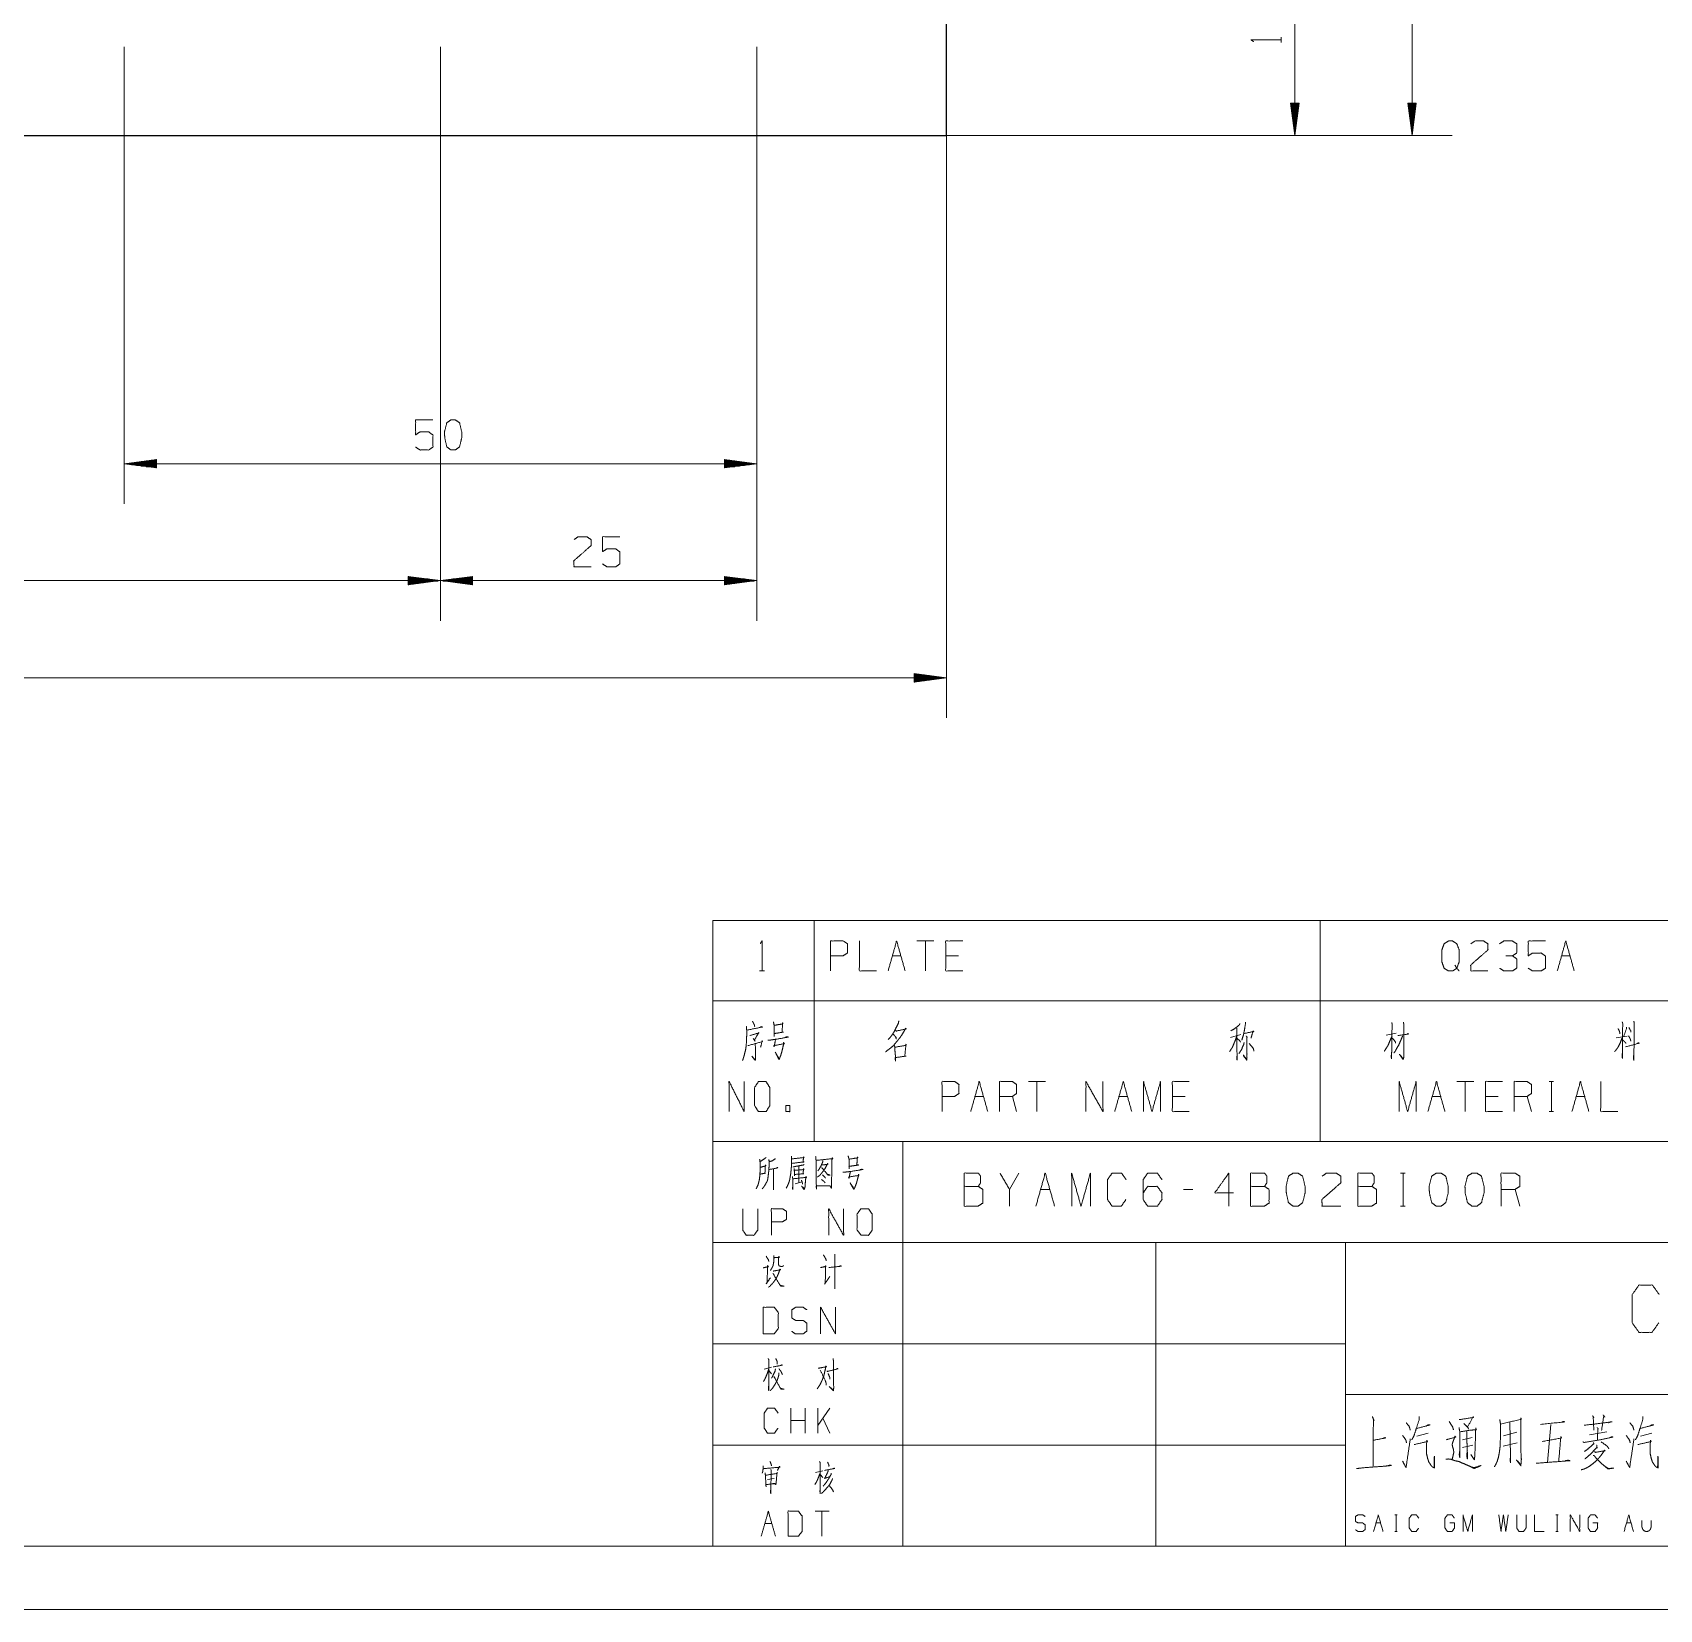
# Model space of a CAD drawing. Header units: millimetres. Extents: x 0 to 420, y 0 to 297.
# Drawn here: x 181.2 to 309.8, y 0 to 124.7 of the extents above; entities that cross this region are included whole.
import ezdxf

# ---------------------------------------------------------------- set-up
doc = ezdxf.new("R2010")
doc.units = ezdxf.units.MM
doc.layers.add('101', color=7, linetype='Continuous', true_color=0xffffff)

msp = doc.modelspace()

# ---------------------------------------------------------------- linework, layer by layer
at = {"layer": '101', "color": 151, "linetype": 'Continuous', "lineweight": 25}
for p, q in [((253.46, 116.54), (253.46, 216.54)), ((101.46, 116.54), (253.46, 116.54))]:
    msp.add_line(p, q, dxfattribs=at)
at = {"layer": '101', "color": 22, "linetype": 'Continuous', "lineweight": 18}
for p, q in [((290.27, 116.54), (290.27, 216.54)), ((281.01, 116.54), (281.01, 131.54)), ((188.46, 121.54), (188.46, 87.4)), ((213.46, 121.54), (213.46, 78.16)), ((213.46, 121.54), (213.46, 78.16)), ((238.46, 121.54), (238.46, 78.16)), ((238.46, 121.54), (238.46, 87.4)), ((281.34, 119.08), (280.67, 119.08)), ((280.67, 119.08), (281.01, 116.54)), ((280.68, 119.08), (280.68, 119.05)), ((280.68, 119.08), (280.68, 119.05)), ((280.73, 119.08), (280.73, 118.66)), ((280.78, 119.08), (280.78, 118.28)), ((280.83, 119.08), (280.83, 117.89)), ((280.88, 119.08), (280.88, 117.5)), ((280.93, 119.08), (280.93, 117.12)), ((280.98, 119.08), (280.98, 116.73)), ((281.01, 116.54), (281.34, 119.08)), ((281.03, 119.08), (281.03, 116.73)), ((281.08, 119.08), (281.08, 117.12)), ((281.13, 119.08), (281.13, 117.5)), ((281.18, 119.08), (281.18, 117.89)), ((281.24, 119.08), (281.24, 118.28)), ((281.29, 119.08), (281.29, 118.66)), ((281.34, 119.08), (281.34, 119.05)), ((281.34, 119.08), (281.34, 119.05)), ((289.94, 119.08), (289.94, 119.05)), ((289.94, 119.08), (290.27, 116.54)), ((289.94, 119.08), (289.94, 119.05)), ((290.6, 119.08), (289.94, 119.08)), ((289.99, 119.08), (289.99, 118.66)), ((290.04, 119.08), (290.04, 118.28)), ((290.09, 119.08), (290.09, 117.89)), ((290.14, 119.08), (290.14, 117.5)), ((290.19, 119.08), (290.19, 117.12)), ((290.24, 119.08), (290.24, 116.73)), ((290.27, 116.54), (290.6, 119.08)), ((290.3, 119.08), (290.3, 116.73)), ((290.35, 119.08), (290.35, 117.12)), ((290.4, 119.08), (290.4, 117.5)), ((290.45, 119.08), (290.45, 117.89)), ((290.5, 119.08), (290.5, 118.28)), ((290.55, 119.08), (290.55, 118.66)), ((290.6, 119.08), (290.6, 119.05)), ((290.6, 119.08), (290.6, 119.05)), ((253.46, 116.54), (284.18, 116.54)), ((253.46, 116.54), (253.46, 70.48)), ((253.46, 116.54), (293.44, 116.54)), ((191, 90.91), (188.46, 90.58)), ((188.46, 90.58), (238.46, 90.58)), ((188.46, 90.58), (191, 90.25)), ((191, 90.61), (188.66, 90.61)), ((191, 90.55), (188.66, 90.55)), ((191, 90.66), (189.04, 90.66)), ((191, 90.5), (189.04, 90.5)), ((191, 90.71), (189.43, 90.71)), ((191, 90.45), (189.43, 90.45)), ((191, 90.76), (189.81, 90.76)), ((191, 90.4), (189.81, 90.4)), ((191, 90.81), (190.2, 90.81)), ((191, 90.35), (190.2, 90.35)), ((191, 90.86), (190.59, 90.86)), ((191, 90.3), (190.59, 90.3)), ((191, 90.91), (190.97, 90.91)), ((191, 90.91), (190.97, 90.91)), ((191, 90.25), (190.97, 90.25)), ((191, 90.25), (190.97, 90.25)), ((191, 90.25), (191, 90.91)), ((235.92, 90.91), (235.92, 90.25)), ((235.92, 90.91), (235.95, 90.91)), ((238.46, 90.58), (235.92, 90.91)), ((235.92, 90.91), (235.95, 90.91)), ((235.92, 90.86), (236.34, 90.86)), ((235.92, 90.81), (236.73, 90.81)), ((235.92, 90.76), (237.11, 90.76)), ((235.92, 90.71), (237.5, 90.71)), ((235.92, 90.66), (237.88, 90.66)), ((235.92, 90.61), (238.27, 90.61)), ((235.92, 90.25), (238.46, 90.58)), ((235.92, 90.55), (238.27, 90.55)), ((235.92, 90.5), (237.88, 90.5)), ((235.92, 90.45), (237.5, 90.45)), ((235.92, 90.4), (237.11, 90.4)), ((235.92, 90.35), (236.73, 90.35)), ((235.92, 90.3), (236.34, 90.3)), ((235.92, 90.25), (235.95, 90.25)), ((235.92, 90.25), (235.95, 90.25)), ((81.46, 81.34), (213.46, 81.34)), ((213.46, 81.34), (210.92, 81.67)), ((210.92, 81.67), (210.95, 81.67)), ((210.92, 81.67), (210.92, 81)), ((210.92, 81.67), (210.95, 81.67)), ((210.92, 81.62), (211.34, 81.62)), ((210.92, 81.57), (211.73, 81.57)), ((210.92, 81.52), (212.11, 81.52)), ((210.92, 81.47), (212.5, 81.47)), ((210.92, 81.41), (212.88, 81.41)), ((210.92, 81.36), (213.27, 81.36)), ((210.92, 81), (213.46, 81.34)), ((210.92, 81.31), (213.27, 81.31)), ((210.92, 81.26), (212.88, 81.26)), ((210.92, 81.21), (212.5, 81.21)), ((210.92, 81.16), (212.11, 81.16)), ((210.92, 81.11), (211.73, 81.11)), ((210.92, 81.06), (211.34, 81.06)), ((216, 81.67), (213.46, 81.34)), ((213.46, 81.34), (216, 81)), ((213.46, 81.34), (238.46, 81.34)), ((216, 81.36), (213.66, 81.36)), ((216, 81.31), (213.66, 81.31)), ((216, 81.41), (214.04, 81.41)), ((216, 81.26), (214.04, 81.26)), ((216, 81.47), (214.43, 81.47)), ((216, 81.21), (214.43, 81.21)), ((216, 81.52), (214.81, 81.52)), ((216, 81.16), (214.81, 81.16)), ((216, 81.57), (215.2, 81.57)), ((216, 81.11), (215.2, 81.11)), ((216, 81.62), (215.59, 81.62)), ((216, 81.06), (215.59, 81.06)), ((216, 81.67), (215.97, 81.67)), ((216, 81.67), (215.97, 81.67)), ((216, 81), (216, 81.67)), ((235.92, 81.67), (235.92, 81)), ((235.92, 81.67), (235.95, 81.67)), ((238.46, 81.34), (235.92, 81.67)), ((235.92, 81.67), (235.95, 81.67)), ((235.92, 81.62), (236.34, 81.62)), ((235.92, 81.57), (236.73, 81.57)), ((235.92, 81.52), (237.11, 81.52)), ((235.92, 81.47), (237.5, 81.47)), ((235.92, 81.41), (237.88, 81.41)), ((235.92, 81.36), (238.27, 81.36)), ((235.92, 81), (238.46, 81.34)), ((235.92, 81.31), (238.27, 81.31)), ((235.92, 81.26), (237.88, 81.26)), ((235.92, 81.21), (237.5, 81.21)), ((235.92, 81.16), (237.11, 81.16)), ((235.92, 81.11), (236.73, 81.11)), ((235.92, 81.06), (236.34, 81.06)), ((210.92, 81.01), (210.95, 81.01)), ((210.92, 81.01), (210.95, 81.01)), ((216, 81.01), (215.97, 81.01)), ((216, 81.01), (215.97, 81.01)), ((235.92, 81.01), (235.95, 81.01)), ((235.92, 81.01), (235.95, 81.01)), ((81.46, 73.65), (253.46, 73.65)), ((250.92, 73.99), (250.92, 73.32)), ((253.46, 73.65), (250.92, 73.99)), ((250.92, 73.98), (250.95, 73.98)), ((250.92, 73.98), (250.95, 73.98)), ((250.92, 73.93), (251.34, 73.93)), ((250.92, 73.88), (251.73, 73.88)), ((250.92, 73.83), (252.11, 73.83)), ((250.92, 73.78), (252.5, 73.78)), ((250.92, 73.73), (252.88, 73.73)), ((250.92, 73.68), (253.27, 73.68)), ((250.92, 73.32), (253.46, 73.65)), ((250.92, 73.63), (253.27, 73.63)), ((250.92, 73.57), (252.88, 73.57)), ((250.92, 73.52), (252.5, 73.52)), ((250.92, 73.47), (252.11, 73.47)), ((250.92, 73.42), (251.73, 73.42)), ((250.92, 73.37), (251.34, 73.37)), ((250.92, 73.32), (250.95, 73.32)), ((250.92, 73.32), (250.95, 73.32))]:
    msp.add_line(p, q, dxfattribs=at)
at = {"layer": '101', "color": 151, "linetype": 'Continuous', "lineweight": 18}
for p, q in [((188.46, 123.54), (188.46, 121.54)), ((213.46, 123.54), (213.46, 121.54)), ((238.46, 123.54), (238.46, 121.54))]:
    msp.add_line(p, q, dxfattribs=at)
at = {"layer": '101', "color": 72, "linetype": 'Continuous', "lineweight": 18}
for p, q in [((279.91, 123.88), (279.91, 124.31)), ((235, 54.46), (243, 54.46)), ((235, 54.46), (235, 48.11)), ((243, 54.46), (283, 54.46)), ((243, 54.46), (243, 48.11)), ((283, 54.46), (313, 54.46)), ((283, 54.46), (283, 48.11)), ((252.47, 52.85), (251.13, 52.85)), ((251.8, 52.85), (251.8, 50.48)), ((249.19, 51.68), (249.86, 51.68)), ((254.41, 51.68), (253.41, 51.68)), ((302.09, 51.68), (302.76, 51.68)), ((238.67, 50.48), (239.09, 50.48)), ((235, 48.11), (235, 37)), ((235, 48.11), (243, 48.11)), ((243, 48.11), (243, 37)), ((243, 48.11), (283, 48.11)), ((283, 48.11), (283, 37)), ((283, 48.11), (313, 48.11)), ((275.91, 45.23), (276.73, 45.45)), ((288.21, 45.4), (289.01, 45.55)), ((306.41, 45.2), (307.27, 45.33)), ((261.28, 41.74), (259.94, 41.74)), ((260.61, 41.74), (260.61, 39.36)), ((295.14, 41.74), (293.8, 41.74)), ((294.47, 41.74), (294.47, 39.36)), ((301.12, 41.74), (301.46, 41.74)), ((301.3, 41.74), (301.3, 39.36)), ((255.72, 40.56), (256.39, 40.56)), ((259, 39.36), (258.67, 40.56)), ((267.1, 40.56), (267.77, 40.56)), ((272.33, 40.56), (271.32, 40.56)), ((291.86, 40.56), (292.53, 40.56)), ((297.08, 40.56), (296.08, 40.56)), ((299.7, 39.36), (299.36, 40.56)), ((303.24, 40.56), (303.91, 40.56)), ((301.12, 39.36), (301.46, 39.36)), ((235, 37), (243, 37)), ((243, 37), (283, 37)), ((283, 37), (313, 37)), ((241.79, 35.05), (241.78, 33.74)), ((241.5, 33.66), (242.04, 33.81)), ((259.18, 34.5), (258.44, 33.21)), ((289.36, 34.5), (289.73, 34.5)), ((289.56, 34.5), (289.56, 31.88)), ((260.9, 33.21), (261.64, 33.21)), ((272.95, 33.21), (272.21, 33.21)), ((298.78, 31.88), (298.41, 33.21)), ((289.36, 31.88), (289.73, 31.88)), ((239.62, 19.15), (239.06, 19.01)), ((239.43, 18.9), (239.63, 18.63)), ((241.17, 13.94), (241.17, 15.91)), ((242.28, 13.94), (242.28, 15.91)), ((243.29, 13.94), (243.29, 15.91)), ((244.25, 15.91), (243.29, 14.54)), ((242.28, 14.94), (241.17, 14.94)), ((244.25, 13.94), (243.7, 15.12)), ((301.25, 14.63), (300.98, 11.62)), ((290.64, 13.69), (291.54, 13.94)), ((294.25, 13.42), (295.03, 13.59)), ((294.25, 12.8), (295.08, 13)), ((297.47, 12.9), (298.59, 13.18)), ((298.54, 14.01), (297.49, 13.73)), ((304.3, 13.8), (305.66, 14.04)), ((308.32, 13.69), (309.22, 13.94)), ((239.32, 10.28), (239.85, 10.36)), ((243.7, 10.96), (243.12, 10.84)), ((243.49, 10.67), (243.68, 10.43)), ((244.18, 7.77), (243.07, 7.77)), ((243.62, 7.77), (243.62, 5.8)), ((239.1, 6.79), (239.66, 6.79)), ((287.41, 6.84), (287.78, 6.84)), ((288.91, 7.48), (289.1, 7.48)), ((289.01, 7.48), (289.01, 6.17)), ((301.64, 7.48), (301.83, 7.48)), ((301.74, 7.48), (301.74, 6.17)), ((307.21, 6.84), (307.58, 6.84)), ((288.91, 6.17), (289.1, 6.17)), ((301.64, 6.17), (301.83, 6.17))]:
    msp.add_line(p, q, dxfattribs=at)
at = {"layer": '101', "color": 133, "linetype": 'Continuous', "lineweight": 18}
for p, q in [((235, 37), (235, 5)), ((235, 37), (415, 37)), ((250, 37), (250, 5)), ((235, 29), (415, 29)), ((270, 29), (270, 5)), ((285, 29), (285, 5)), ((235, 21), (285, 21)), ((285, 17), (394, 17)), ((235, 13), (285, 13)), ((25, 5), (415, 5)), ((235, 5), (415, 5)), ((0, 0), (420, 0))]:
    msp.add_line(p, q, dxfattribs=at)
at = {"layer": '101', "color": 72, "linetype": 'Continuous', "lineweight": 18}
for points, knots in [([(277.74, 123.95), (277.54, 124.1), (279.91, 124.1)], [0, 0, 0.093491, 1, 1]), ([(211.5, 91.9), (211.84, 91.67), (212.53, 91.67), (212.87, 91.9), (212.87, 92.85), (212.53, 93.1), (211.84, 93.1), (211.5, 92.87), (211.5, 94.05), (212.87, 94.05)], [0, 0, 0.062229, 0.168343, 0.230572, 0.376815, 0.441266, 0.54738, 0.609609, 0.790488, 1, 1]), ([(214.63, 91.67), (214.97, 91.92), (215.14, 92.62), (215.14, 93.1), (214.97, 93.82), (214.63, 94.05), (214.29, 94.05), (213.96, 93.82), (213.78, 93.1), (213.8, 92.62), (213.96, 91.92), (214.29, 91.67), (214.63, 91.67)], [0, 0, 0.067524, 0.18397, 0.260582, 0.380941, 0.446138, 0.500304, 0.565503, 0.685862, 0.762527, 0.878307, 0.945834, 1, 1]), ([(224.02, 84.58), (224.34, 84.81), (225.03, 84.81), (225.37, 84.58), (225.37, 84.11), (224, 82.91), (224.02, 82.43), (225.37, 82.43)], [0, 0, 0.069691, 0.192979, 0.265274, 0.350227, 0.674741, 0.759753, 1, 1]), ([(226.28, 82.66), (226.62, 82.43), (227.31, 82.43), (227.64, 82.66), (227.64, 83.61), (227.31, 83.86), (226.62, 83.86), (226.28, 83.63), (226.28, 84.81), (227.64, 84.81)], [0, 0, 0.06223, 0.168345, 0.230572, 0.376816, 0.441265, 0.54738, 0.609609, 0.79049, 1, 1]), ([(238.74, 52.65), (238.88, 52.85), (238.88, 50.48)], [0, 0, 0.093491, 1, 1]), ([(244.3, 50.48), (244.3, 52.85), (245.31, 52.85), (245.64, 52.63), (245.64, 51.9), (245.29, 51.68), (244.3, 51.68)], [0, 0, 0.401146, 0.571311, 0.639588, 0.762044, 0.832821, 1, 1]), ([(246.58, 52.85), (246.58, 50.48), (247.92, 50.48)], [0, 0, 0.638733, 1, 1]), ([(254.75, 50.48), (253.41, 50.48), (253.41, 52.85), (254.75, 52.85)], [0, 0, 0.26539, 0.73461, 1, 1]), ([(293.65, 50.95), (293.81, 50.7), (293.48, 50.48), (293.14, 50.48), (292.8, 50.7), (292.63, 51.18), (292.63, 52.15), (292.8, 52.63), (293.14, 52.85), (293.48, 52.85), (293.81, 52.63), (293.99, 52.15), (293.99, 51.2), (293.81, 50.7), (293.99, 50.48)], [0, 0, 0.043279, 0.102317, 0.151367, 0.210407, 0.284429, 0.426831, 0.500853, 0.559894, 0.608944, 0.667982, 0.742004, 0.880755, 0.958211, 1, 1]), ([(294.92, 52.63), (295.24, 52.85), (295.93, 52.85), (296.27, 52.63), (296.27, 52.15), (294.9, 50.95), (294.92, 50.48), (296.27, 50.48)], [0, 0, 0.069691, 0.192979, 0.265274, 0.350227, 0.674741, 0.759752, 1, 1]), ([(298.21, 51.68), (298.54, 51.9), (298.54, 52.63), (298.21, 52.85), (297.52, 52.85), (297.18, 52.63)], [0, 0, 0.153872, 0.429851, 0.583723, 0.846122, 1, 1]), ([(299.46, 50.7), (299.79, 50.48), (300.48, 50.48), (300.82, 50.7), (300.82, 51.65), (300.48, 51.9), (299.79, 51.9), (299.46, 51.68), (299.46, 52.85), (300.82, 52.85)], [0, 0, 0.062229, 0.168345, 0.230571, 0.376816, 0.441264, 0.547379, 0.609609, 0.79049, 1, 1]), ([(297.2, 50.7), (297.52, 50.48), (298.21, 50.48), (298.54, 50.7), (298.54, 51.43), (298.21, 51.68), (297.69, 51.68)], [0, 0, 0.124123, 0.34369, 0.472445, 0.703376, 0.836727, 1, 1]), ([(238.13, 46.5), (238.24, 46.3), (238.28, 46.2), (238.3, 46.1)], [0, 0, 0.518666, 0.769903, 1, 1]), ([(239.78, 46.47), (239.84, 46.18), (239.84, 45.3), (239.84, 45.53), (240.59, 45.65), (240.47, 45.65), (240.5, 46.28), (240.51, 46.38), (240.54, 46.3), (240.43, 46.28), (239.84, 46.18)], [0, 0, 0.080215, 0.309219, 0.368106, 0.567901, 0.600755, 0.764536, 0.791028, 0.812305, 0.841788, 1, 1]), ([(249.69, 46.53), (249.67, 46.35), (249.46, 45.95), (249.34, 45.7), (249.2, 45.48), (249.02, 45.23), (248.84, 45.05)], [0, 0, 0.101776, 0.36375, 0.525156, 0.678923, 0.856077, 1, 1]), ([(276.66, 46.33), (276.62, 46.22), (276.39, 46.03), (276.14, 45.85), (275.93, 45.75)], [0, 0, 0.111855, 0.433099, 0.752711, 1, 1]), ([(277.11, 46.43), (277.1, 46.3), (277.01, 45.78), (276.94, 45.43), (276.81, 45)], [0, 0, 0.086568, 0.451631, 0.696475, 1, 1]), ([(288.67, 46.4), (288.69, 46.28), (288.65, 43.55), (288.62, 43.7), (288.67, 44.18)], [0, 0, 0.03624, 0.818558, 0.862798, 1, 1]), ([(289.59, 46.43), (289.61, 46.3), (289.61, 43.67), (289.59, 43.53), (289.57, 43.48), (289.27, 43.9), (289.57, 43.53)], [0, 0, 0.03191, 0.695404, 0.733579, 0.746984, 0.878542, 1, 1]), ([(306.88, 46.47), (306.92, 46.33), (306.9, 43.58), (306.87, 43.73), (306.9, 44.03)], [0, 0, 0.04586, 0.864244, 0.910105, 1, 1]), ([(307.8, 46.5), (307.84, 46.33), (307.8, 43.4), (307.77, 43.63), (307.8, 43.92)], [0, 0, 0.049134, 0.854185, 0.916866, 1, 1]), ([(237.64, 46.1), (237.67, 45.8), (237.67, 45.4), (237.66, 45.05), (237.63, 44.58), (237.58, 44.23), (237.45, 43.73), (237.39, 43.53), (237.34, 43.4)], [0, 0, 0.110092, 0.256085, 0.383957, 0.5577, 0.686593, 0.874746, 0.95125, 1, 1]), ([(237.69, 45.8), (238.9, 46.05), (238.83, 46.08), (238.69, 46)], [0, 0, 0.844337, 0.890571, 1, 1]), ([(237.91, 45.37), (238.63, 45.58), (238.63, 45.62), (238.28, 45.02), (238.33, 44.93), (238.18, 45.15)], [0, 0, 0.399217, 0.42587, 0.794862, 0.853779, 1, 1]), ([(239.35, 45.02), (239.56, 45.02), (239.96, 45.08), (240.97, 45.25), (240.86, 45.28), (240.7, 45.23)], [0, 0, 0.106701, 0.321702, 0.85493, 0.913855, 1, 1]), ([(239.95, 45.08), (239.84, 44.48), (239.81, 44.58), (240.64, 44.73), (240.59, 44.83), (240.59, 44.73), (240.5, 44.3), (240.43, 44.03), (240.36, 43.8), (240.29, 43.63), (240.25, 43.5), (240.22, 43.48), (239.93, 44.05), (240.23, 43.53)], [0, 0, 0.140876, 0.165081, 0.360229, 0.385754, 0.40885, 0.509385, 0.574531, 0.629565, 0.672502, 0.70335, 0.712616, 0.860567, 1, 1]), ([(249.44, 45.75), (249.5, 45.73), (250.29, 45.9), (250.24, 45.95), (250.1, 45.7), (249.94, 45.43), (249.78, 45.2), (249.6, 44.98), (249.41, 44.75), (249.2, 44.52), (248.97, 44.33), (248.79, 44.2), (248.65, 44.08)], [0, 0, 0.0171, 0.254607, 0.275861, 0.359626, 0.452276, 0.532639, 0.616084, 0.702807, 0.792986, 0.881826, 0.944957, 1, 1]), ([(249.25, 45.48), (249.28, 45.45), (249.48, 45.23), (249.5, 45.1), (249.43, 45.28)], [0, 0, 0.066034, 0.519579, 0.712126, 1, 1]), ([(276.41, 45.33), (276.3, 45), (276.18, 44.73), (276.07, 44.45), (275.97, 44.3), (275.84, 44.1)], [0, 0, 0.251918, 0.474135, 0.691328, 0.826704, 1, 1]), ([(276.41, 45.95), (276.43, 43.98), (276.44, 43.42), (276.41, 43.53), (276.43, 43.75)], [0, 0, 0.691282, 0.883884, 0.921007, 1, 1]), ([(276.43, 45.15), (276.66, 44.95), (276.71, 44.85)], [0, 0, 0.729081, 1, 1]), ([(277.15, 45.35), (277.24, 45.23), (277.2, 45.25), (277.22, 43.92), (277.22, 43.6), (277.2, 43.42), (276.92, 43.83), (277.2, 43.48)], [0, 0, 0.051678, 0.066292, 0.513632, 0.623346, 0.682724, 0.848097, 1, 1]), ([(276.97, 45.53), (277.77, 45.7), (277.7, 45.73), (277.54, 45.18)], [0, 0, 0.557068, 0.608359, 1, 1]), ([(288.69, 45.33), (288.51, 44.95), (288.37, 44.6), (288.23, 44.38), (288.07, 44.13)], [0, 0, 0.306151, 0.584923, 0.781175, 1, 1]), ([(288.71, 45.18), (288.95, 44.88), (288.97, 44.77)], [0, 0, 0.792937, 1, 1]), ([(289.52, 45.35), (289.38, 45), (289.2, 44.6), (289.04, 44.33), (288.94, 44.13), (288.83, 44)], [0, 0, 0.247885, 0.535064, 0.743693, 0.892347, 1, 1]), ([(289.15, 45.37), (290.01, 45.5), (289.96, 45.53), (289.86, 45.48)], [0, 0, 0.832664, 0.888443, 1, 1]), ([(306.87, 45.18), (306.72, 44.77), (306.57, 44.48), (306.42, 44.27), (306.28, 44.1)], [0, 0, 0.34388, 0.619111, 0.817638, 1, 1]), ([(306.55, 45.93), (306.67, 45.7), (306.69, 45.6), (306.69, 45.5)], [0, 0, 0.560245, 0.781808, 1, 1]), ([(306.9, 45.05), (307.13, 44.83), (307.18, 44.75)], [0, 0, 0.777846, 1, 1]), ([(307.22, 46.05), (307.22, 45.93), (306.99, 45.28)], [0, 0, 0.153484, 1, 1]), ([(307.38, 45.35), (307.48, 45.18), (307.54, 45.05), (307.56, 44.93)], [0, 0, 0.438509, 0.729472, 1, 1]), ([(307.41, 46), (307.56, 45.75), (307.57, 45.65)], [0, 0, 0.738795, 1, 1]), ([(237.77, 44.58), (238.91, 44.9), (238.9, 44.98), (238.77, 44.45)], [0, 0, 0.658858, 0.701264, 1, 1]), ([(238.35, 44.73), (238.36, 43.8), (238.36, 43.53), (238.35, 43.4), (238.07, 43.75), (238.33, 43.45)], [0, 0, 0.42491, 0.551214, 0.609076, 0.815631, 1, 1]), ([(249.34, 44.58), (249.37, 44.5), (249.41, 43.88), (249.43, 43.8), (249.43, 43.35), (249.41, 43.55), (249.41, 43.63), (250.27, 43.75), (250.17, 43.75), (250.26, 44.68), (250.29, 44.63), (250.24, 44.6), (249.39, 44.45)], [0, 0, 0.018828, 0.160989, 0.178489, 0.280681, 0.326276, 0.343309, 0.542028, 0.566109, 0.777127, 0.791032, 0.804344, 1, 1]), ([(276.99, 44.83), (276.97, 44.7), (276.78, 44.25), (276.58, 43.95)], [0, 0, 0.129621, 0.63294, 1, 1]), ([(277.4, 44.75), (277.72, 44.35), (277.77, 44.15)], [0, 0, 0.711824, 1, 1]), ([(307.15, 44.48), (308.23, 44.77), (308.16, 44.8), (308.03, 44.73)], [0, 0, 0.835919, 0.891927, 1, 1]), ([(236.28, 39.36), (236.28, 41.74), (237.47, 39.36), (237.47, 41.74)], [0, 0, 0.320621, 0.679379, 1, 1]), ([(238.6, 39.36), (239.2, 39.36), (239.5, 39.84), (239.5, 41.26), (239.2, 41.74), (238.6, 41.74), (238.29, 41.26), (238.29, 39.84), (238.6, 39.36)], [0, 0, 0.094594, 0.183574, 0.409674, 0.498654, 0.593248, 0.683574, 0.909674, 1, 1]), ([(253.11, 39.36), (253.11, 41.74), (254.11, 41.74), (254.45, 41.51), (254.45, 40.79), (254.1, 40.56), (253.11, 40.56)], [0, 0, 0.401146, 0.571314, 0.639588, 0.762043, 0.832817, 1, 1]), ([(257.66, 39.36), (257.66, 41.74), (258.67, 41.74), (259, 41.51), (259, 40.79), (258.67, 40.56), (257.66, 40.56)], [0, 0, 0.400952, 0.571034, 0.639278, 0.761674, 0.829918, 1, 1]), ([(264.49, 39.36), (264.49, 41.74), (265.83, 39.36), (265.83, 41.74)], [0, 0, 0.317574, 0.682426, 1, 1]), ([(269.04, 39.36), (269.04, 41.74), (269.71, 39.36), (270.38, 41.74), (270.38, 39.36)], [0, 0, 0.245192, 0.5, 0.754808, 1, 1]), ([(272.66, 39.36), (271.32, 39.36), (271.32, 41.74), (272.66, 41.74)], [0, 0, 0.26539, 0.73461, 1, 1]), ([(289.25, 39.36), (289.25, 41.74), (289.92, 39.36), (290.59, 41.74), (290.59, 39.36)], [0, 0, 0.245192, 0.5, 0.754808, 1, 1]), ([(297.42, 39.36), (296.08, 39.36), (296.08, 41.74), (297.42, 41.74)], [0, 0, 0.26539, 0.73461, 1, 1]), ([(298.35, 39.36), (298.35, 41.74), (299.36, 41.74), (299.7, 41.51), (299.7, 40.79), (299.36, 40.56), (298.35, 40.56)], [0, 0, 0.400952, 0.571034, 0.639278, 0.761674, 0.829918, 1, 1]), ([(305.18, 41.74), (305.18, 39.36), (306.53, 39.36)], [0, 0, 0.638733, 1, 1]), ([(240.77, 39.36), (241.07, 39.36), (241.07, 39.84), (240.77, 39.84), (240.77, 39.36)], [0, 0, 0.192791, 0.5, 0.692791, 1, 1]), ([(239.2, 35.73), (239.14, 35.69), (238.72, 35.4), (238.69, 35.58), (238.73, 35.4), (238.73, 34.83), (238.72, 34.47), (238.7, 34.23), (238.67, 33.99), (238.62, 33.77), (238.56, 33.55), (238.48, 33.39), (238.42, 33.26)], [0, 0, 0.024363, 0.186803, 0.243942, 0.302154, 0.485023, 0.597668, 0.675195, 0.753199, 0.825098, 0.898191, 0.953346, 1, 1]), ([(238.76, 34.41), (238.8, 34.43), (239.15, 34.5), (239.11, 34.47), (239.15, 35.16), (239.19, 35.07), (238.75, 34.96)], [0, 0, 0.022681, 0.239273, 0.269981, 0.676983, 0.732557, 1, 1]), ([(239.94, 35.64), (239.69, 35.47), (239.45, 35.4), (239.42, 35.58), (239.45, 35.31), (239.44, 35.05), (239.42, 34.76), (239.4, 34.52), (239.37, 34.3), (239.34, 34.05), (239.3, 33.88), (239.22, 33.74), (239.14, 33.59), (239.06, 33.46), (238.98, 33.35), (238.9, 33.26)], [0, 0, 0.096323, 0.172941, 0.229419, 0.31342, 0.396988, 0.487497, 0.564126, 0.634338, 0.711439, 0.768976, 0.817389, 0.871907, 0.92032, 0.962889, 1, 1]), ([(239.44, 34.78), (240.14, 34.92), (240.09, 34.94), (240.01, 34.89)], [0, 0, 0.834819, 0.895271, 1, 1]), ([(239.79, 34.83), (239.79, 33.19), (239.78, 33.3), (239.79, 33.48)], [0, 0, 0.849785, 0.907773, 1, 1]), ([(241.2, 35.84), (241.21, 35.64), (241.21, 35.29), (241.2, 34.96), (241.18, 34.74), (241.15, 34.45), (241.11, 34.21), (241.06, 33.94), (241, 33.74), (240.92, 33.55), (240.79, 33.3)], [0, 0, 0.076501, 0.212087, 0.339339, 0.424292, 0.535104, 0.630036, 0.733301, 0.813244, 0.895184, 1, 1]), ([(241.25, 35.62), (242.21, 35.73), (242.17, 35.78), (242.12, 35.38), (242.2, 35.38), (241.23, 35.27)], [0, 0, 0.39108, 0.416924, 0.577585, 0.60892, 1, 1]), ([(242.2, 35.18), (242.15, 35.14), (241.76, 35.07), (241.54, 35.03), (241.34, 34.98)], [0, 0, 0.07226, 0.516589, 0.766867, 1, 1]), ([(241.42, 34.87), (241.43, 34.72), (241.46, 34.27), (241.45, 34.39), (242.18, 34.45), (242.12, 34.45), (242.17, 34.85), (242.2, 34.78), (241.43, 34.72)], [0, 0, 0.056492, 0.217482, 0.258029, 0.525926, 0.548635, 0.694164, 0.720796, 1, 1]), ([(243.12, 35.8), (243.15, 35.51), (243.18, 33.24), (243.17, 33.48), (244.27, 33.48), (244.2, 33.5), (244.04, 33.48)], [0, 0, 0.069512, 0.617083, 0.675676, 0.942511, 0.962039, 1, 1]), ([(243.17, 35.51), (244.48, 35.64), (244.43, 35.71), (244.4, 35.51), (244.38, 33.52), (244.37, 33.3), (244.26, 33.48)], [0, 0, 0.32813, 0.348326, 0.398409, 0.893176, 0.948286, 1, 1]), ([(243.6, 35.16), (243.66, 35.14), (244.1, 35.2), (244.06, 35.27), (243.85, 34.85), (243.7, 34.63), (243.56, 34.45), (243.42, 34.3), (243.26, 34.19)], [0, 0, 0.033928, 0.260451, 0.302015, 0.540804, 0.679359, 0.795007, 0.902031, 1, 1]), ([(243.68, 35.49), (243.68, 35.38), (243.54, 35.05), (243.37, 34.78), (243.29, 34.67)], [0, 0, 0.119857, 0.510439, 0.853216, 1, 1]), ([(243.57, 34.92), (243.62, 34.92), (244.1, 34.34), (244.27, 34.34), (244.1, 34.39), (244.02, 34.43)], [0, 0, 0.037884, 0.645156, 0.784053, 0.927468, 1, 1]), ([(245.27, 34.58), (245.48, 34.58), (245.88, 34.63), (246.88, 34.78), (246.77, 34.8), (246.61, 34.76)], [0, 0, 0.107045, 0.322389, 0.855631, 0.914429, 1, 1]), ([(245.69, 35.86), (245.76, 35.6), (245.76, 34.83), (245.76, 35.03), (246.51, 35.14), (246.38, 35.14), (246.41, 35.69), (246.43, 35.78), (246.46, 35.71), (246.35, 35.69), (245.76, 35.6)], [0, 0, 0.076615, 0.294118, 0.350048, 0.563217, 0.598361, 0.753969, 0.779212, 0.799823, 0.831203, 1, 1]), ([(241.29, 34.23), (241.31, 34.03), (241.32, 33.52), (241.31, 33.19), (241.29, 33.28), (241.32, 33.5)], [0, 0, 0.147471, 0.523365, 0.768668, 0.835023, 1, 1]), ([(241.32, 34.05), (242.39, 34.16), (242.35, 34.23), (242.34, 34.12), (242.29, 33.61), (242.28, 33.41), (242.21, 33.19), (242.01, 33.48), (242.23, 33.26)], [0, 0, 0.374083, 0.399749, 0.43883, 0.61759, 0.687459, 0.767887, 0.891105, 1, 1]), ([(242, 33.94), (242.06, 33.77), (242.09, 33.63)], [0, 0, 0.579215, 1, 1]), ([(243.59, 33.99), (243.79, 33.83), (243.88, 33.72)], [0, 0, 0.637944, 1, 1]), ([(243.65, 34.36), (243.82, 34.21), (243.9, 34.1)], [0, 0, 0.630834, 1, 1]), ([(245.87, 34.63), (245.76, 34.1), (245.72, 34.19), (246.55, 34.32), (246.51, 34.41), (246.51, 34.32), (246.41, 33.94), (246.35, 33.7), (246.27, 33.5), (246.21, 33.35), (246.16, 33.24), (246.13, 33.22), (245.85, 33.72), (246.15, 33.26)], [0, 0, 0.136367, 0.159976, 0.371153, 0.396349, 0.418608, 0.516111, 0.579315, 0.633124, 0.675136, 0.705359, 0.714999, 0.861275, 1, 1]), ([(254.87, 33.45), (254.87, 34.5), (255.98, 34.5), (256.16, 34.26), (256.16, 33.73), (255.98, 33.45), (254.87, 33.45), (254.87, 31.88), (255.96, 31.88), (256.33, 32.13), (256.33, 33.21), (255.98, 33.45)], [0, 0, 0.115916, 0.238847, 0.272469, 0.330428, 0.366584, 0.489514, 0.663389, 0.784163, 0.833486, 0.952453, 1, 1]), ([(258.44, 31.88), (258.44, 33.21), (257.7, 34.5)], [0, 0, 0.469959, 1, 1]), ([(260.53, 31.88), (261.27, 34.5), (262.01, 31.88)], [0, 0, 0.500001, 1, 1]), ([(263.36, 31.88), (263.36, 34.5), (264.1, 31.88), (264.84, 34.5), (264.84, 31.88)], [0, 0, 0.245192, 0.5, 0.754808, 1, 1]), ([(267.65, 32.41), (267.28, 31.88), (266.56, 31.88), (266.19, 32.41), (266.19, 33.98), (266.56, 34.5), (267.3, 34.5), (267.67, 33.98)], [0, 0, 0.114568, 0.243365, 0.357936, 0.638584, 0.753154, 0.885432, 1, 1]), ([(269.01, 32.93), (269.37, 33.45), (270.13, 33.45), (270.5, 32.93), (270.5, 32.41), (270.13, 31.88), (269.37, 31.88), (269.01, 32.41), (269.01, 33.98), (269.37, 34.5), (270.13, 34.5), (270.5, 33.98)], [0, 0, 0.076963, 0.16976, 0.248073, 0.312018, 0.390332, 0.483129, 0.560092, 0.751927, 0.82889, 0.921686, 1, 1]), ([(276.15, 32.93), (274.67, 32.93), (275.78, 34.5), (275.78, 31.88)], [0, 0, 0.24587, 0.565295, 1, 1]), ([(277.5, 33.45), (277.5, 34.5), (278.61, 34.5), (278.79, 34.26), (278.79, 33.73), (278.61, 33.45), (277.5, 33.45), (277.5, 31.88), (278.59, 31.88), (278.96, 32.13), (278.96, 33.21), (278.61, 33.45)], [0, 0, 0.115917, 0.238847, 0.272469, 0.330428, 0.366584, 0.489513, 0.663389, 0.784162, 0.833485, 0.952453, 1, 1]), ([(281.25, 31.88), (281.62, 32.16), (281.81, 32.93), (281.81, 33.45), (281.62, 34.26), (281.25, 34.5), (280.87, 34.5), (280.5, 34.26), (280.31, 33.45), (280.33, 32.93), (280.5, 32.16), (280.87, 31.88), (281.25, 31.88)], [0, 0, 0.067528, 0.183973, 0.260585, 0.380944, 0.446144, 0.500308, 0.565506, 0.685865, 0.76253, 0.878311, 0.945836, 1, 1]), ([(283.16, 34.26), (283.51, 34.5), (284.27, 34.5), (284.64, 34.26), (284.64, 33.73), (283.14, 32.41), (283.16, 31.88), (284.64, 31.88)], [0, 0, 0.069692, 0.192977, 0.265273, 0.350227, 0.67474, 0.759753, 1, 1]), ([(285.99, 33.45), (285.99, 34.5), (287.1, 34.5), (287.27, 34.26), (287.27, 33.73), (287.1, 33.45), (285.99, 33.45), (285.99, 31.88), (287.08, 31.88), (287.45, 32.13), (287.45, 33.21), (287.1, 33.45)], [0, 0, 0.115916, 0.238847, 0.272469, 0.330428, 0.366584, 0.489514, 0.663389, 0.784163, 0.833486, 0.952453, 1, 1]), ([(292.56, 31.88), (292.93, 32.16), (293.13, 32.93), (293.13, 33.45), (292.93, 34.26), (292.56, 34.5), (292.19, 34.5), (291.82, 34.26), (291.62, 33.45), (291.64, 32.93), (291.82, 32.16), (292.19, 31.88), (292.56, 31.88)], [0, 0, 0.067525, 0.18397, 0.260582, 0.380941, 0.446139, 0.500306, 0.565503, 0.685862, 0.762527, 0.878308, 0.945833, 1, 1]), ([(295.39, 31.88), (295.76, 32.16), (295.96, 32.93), (295.96, 33.45), (295.76, 34.26), (295.39, 34.5), (295.02, 34.5), (294.65, 34.26), (294.45, 33.45), (294.47, 32.93), (294.65, 32.16), (295.02, 31.88), (295.39, 31.88)], [0, 0, 0.067526, 0.183972, 0.260584, 0.380944, 0.446141, 0.500306, 0.565504, 0.685863, 0.762529, 0.87831, 0.945835, 1, 1]), ([(297.3, 31.88), (297.3, 34.5), (298.41, 34.5), (298.78, 34.26), (298.78, 33.45), (298.41, 33.21), (297.3, 33.21)], [0, 0, 0.40095, 0.571035, 0.639277, 0.761673, 0.829915, 1, 1]), ([(237.36, 31.68), (237.36, 30), (237.64, 29.58), (238.23, 29.58), (238.54, 30), (238.54, 31.68)], [0, 0, 0.33715, 0.438599, 0.557782, 0.66285, 1, 1]), ([(239.62, 29.58), (239.62, 31.68), (240.51, 31.68), (240.81, 31.48), (240.81, 30.84), (240.49, 30.64), (239.62, 30.64)], [0, 0, 0.401145, 0.571312, 0.639588, 0.762043, 0.832818, 1, 1]), ([(244.15, 29.58), (244.15, 31.68), (245.33, 29.58), (245.33, 31.68)], [0, 0, 0.317575, 0.682425, 1, 1]), ([(246.71, 29.58), (247.3, 29.58), (247.59, 30), (247.59, 31.26), (247.3, 31.68), (246.71, 31.68), (246.39, 31.26), (246.39, 30), (246.71, 29.58)], [0, 0, 0.102684, 0.19162, 0.409478, 0.498414, 0.601098, 0.69162, 0.909478, 1, 1]), ([(238.96, 27.01), (239.39, 27.1), (239.32, 27.19), (239.31, 27.01), (239.29, 25.84), (239.21, 25.75), (239.54, 26.22)], [0, 0, 0.167422, 0.209474, 0.278414, 0.733408, 0.779231, 1, 1]), ([(239.2, 27.94), (239.39, 27.63), (239.42, 27.5)], [0, 0, 0.726452, 1, 1]), ([(239.81, 27.98), (239.82, 27.78), (239.82, 27.56), (239.79, 27.37), (239.75, 27.17), (239.68, 27.03), (239.62, 26.92), (239.54, 26.81)], [0, 0, 0.161539, 0.340478, 0.503498, 0.668955, 0.787647, 0.890428, 1, 1]), ([(239.84, 27.81), (240.26, 27.85), (240.23, 27.92), (240.18, 27.74), (240.18, 27.59), (240.18, 27.3), (240.2, 27.23), (240.23, 27.17), (240.29, 27.14), (240.37, 27.12), (240.48, 27.12), (240.54, 27.14), (240.59, 27.19)], [0, 0, 0.256861, 0.301243, 0.412007, 0.505689, 0.679669, 0.720918, 0.765306, 0.805452, 0.854617, 0.920845, 0.960991, 1, 1]), ([(243.51, 27.03), (243.94, 27.12), (243.91, 27.17), (243.88, 25.8), (243.82, 25.71), (244.24, 26.33)], [0, 0, 0.163595, 0.183435, 0.685805, 0.725489, 1, 1]), ([(243.74, 28.03), (243.93, 27.7), (243.96, 27.56)], [0, 0, 0.736529, 1, 1]), ([(244.15, 27.03), (245.16, 27.14), (245.1, 27.17), (244.97, 27.12)], [0, 0, 0.837047, 0.891364, 1, 1]), ([(244.63, 28.09), (244.65, 27.94), (244.65, 25.36), (244.63, 25.53), (244.65, 25.75)], [0, 0, 0.049515, 0.872926, 0.929447, 1, 1]), ([(239.75, 26.75), (240.35, 26.86), (240.31, 26.92), (240.17, 26.53), (240.09, 26.35), (240.01, 26.2), (239.89, 26), (239.75, 25.82), (239.6, 25.67), (239.5, 25.55), (239.4, 25.49)], [0, 0, 0.254941, 0.288363, 0.462053, 0.541623, 0.612966, 0.709673, 0.80267, 0.888733, 0.952733, 1, 1]), ([(239.73, 26.55), (239.76, 26.55), (240.34, 25.58), (240.63, 25.55), (240.34, 25.62), (240.26, 25.71)], [0, 0, 0.016597, 0.617583, 0.775731, 0.937327, 1, 1]), ([(309.77, 22.65), (309.24, 21.91), (308.21, 21.91), (307.68, 22.65), (307.68, 24.9), (308.21, 25.65), (309.27, 25.65), (309.8, 24.9)], [0, 0, 0.114568, 0.243367, 0.357935, 0.638583, 0.753151, 0.885432, 1, 1]), ([(238.98, 21.79), (239.85, 21.79), (240.17, 22.21), (240.17, 23.47), (239.85, 23.89), (238.98, 23.89), (238.98, 21.79)], [0, 0, 0.142136, 0.227161, 0.43179, 0.516816, 0.658952, 1, 1]), ([(241.23, 21.99), (241.52, 21.79), (242.13, 21.79), (242.43, 22.01), (242.43, 22.63), (242.13, 22.85), (241.54, 22.85), (241.23, 23.05), (241.23, 23.69), (241.54, 23.89), (242.13, 23.89), (242.43, 23.69)], [0, 0, 0.068036, 0.184055, 0.254519, 0.372335, 0.4428, 0.555844, 0.62637, 0.748394, 0.81892, 0.931964, 1, 1]), ([(243.51, 21.79), (243.51, 23.89), (244.69, 21.79), (244.69, 23.89)], [0, 0, 0.317575, 0.682425, 1, 1]), ([(239.37, 19.83), (239.44, 19.71), (239.41, 19.75), (239.41, 17.31), (239.38, 17.45), (239.41, 17.66)], [0, 0, 0.048142, 0.065074, 0.880813, 0.930182, 1, 1]), ([(239.75, 19.17), (240.49, 19.32), (240.44, 19.34), (240.36, 19.29)], [0, 0, 0.838754, 0.907252, 1, 1]), ([(239.97, 19.83), (240.06, 19.65), (240.09, 19.52), (240.09, 19.4)], [0, 0, 0.449924, 0.728677, 1, 1]), ([(244.5, 19.85), (244.53, 19.63), (244.53, 18.05), (244.55, 17.54), (244.53, 17.33), (244.52, 17.29), (244.2, 17.62), (244.52, 17.33)], [0, 0, 0.066217, 0.519982, 0.669307, 0.729162, 0.741827, 0.875056, 1, 1]), ([(239.41, 19.01), (239.32, 18.72), (239.22, 18.47), (239.12, 18.24), (239, 18.03)], [0, 0, 0.285939, 0.539663, 0.775435, 1, 1]), ([(240.2, 18.72), (240.22, 18.55), (240.13, 18.26), (240.04, 18.03), (239.94, 17.85), (239.76, 17.56), (239.66, 17.43), (239.53, 17.31)], [0, 0, 0.103476, 0.291956, 0.443856, 0.576191, 0.787107, 0.887318, 1, 1]), ([(239.94, 19.03), (239.92, 18.86), (239.78, 18.57), (239.68, 18.36), (239.62, 18.28)], [0, 0, 0.201933, 0.596284, 0.876828, 1, 1]), ([(239.81, 18.43), (239.85, 18.38), (240.36, 17.43), (240.64, 17.41), (240.38, 17.47), (240.3, 17.56)], [0, 0, 0.033497, 0.633662, 0.788434, 0.938664, 1, 1]), ([(240.22, 19.03), (240.39, 18.8), (240.44, 18.69), (240.49, 18.57)], [0, 0, 0.535199, 0.744449, 1, 1]), ([(243.33, 19.07), (243.98, 19.19), (243.93, 19.25), (243.89, 19.01), (243.83, 18.76), (243.77, 18.49), (243.65, 18.16), (243.52, 17.89), (243.51, 17.85), (243.39, 17.66), (243.25, 17.45)], [0, 0, 0.244428, 0.272774, 0.366789, 0.461906, 0.564547, 0.695473, 0.807142, 0.823507, 0.905515, 1, 1]), ([(243.48, 18.92), (243.87, 18.12), (243.95, 17.89), (243.96, 17.74)], [0, 0, 0.70022, 0.886543, 1, 1]), ([(244.01, 18.84), (244.05, 18.82), (244.9, 19.03), (244.84, 19.05), (244.78, 19.01)], [0, 0, 0.045965, 0.873307, 0.932104, 1, 1]), ([(244.11, 18.65), (244.24, 18.34), (244.25, 18.2)], [0, 0, 0.698424, 1, 1]), ([(240.14, 14.34), (239.87, 13.94), (239.32, 13.94), (239.05, 14.34), (239.05, 15.52), (239.32, 15.91), (239.88, 15.91), (240.16, 15.52)], [0, 0, 0.114569, 0.243366, 0.357935, 0.638584, 0.753153, 0.885431, 1, 1]), ([(287.13, 15.25), (287.27, 14.9), (287.23, 15.01), (287.2, 14.28), (287.2, 12.25), (287.18, 11.28)], [0, 0, 0.088891, 0.116032, 0.287978, 0.770794, 1, 1]), ([(289.81, 14.76), (290.03, 14.49), (290.08, 14.35), (290.13, 14.18)], [0, 0, 0.519919, 0.73571, 1, 1]), ([(290.83, 15.25), (290.83, 15.01), (290.59, 14.25), (290.42, 13.73), (290.25, 13.42)], [0, 0, 0.124612, 0.535976, 0.817159, 1, 1]), ([(290.66, 14.32), (291.71, 14.59), (291.54, 14.59), (291.37, 14.49)], [0, 0, 0.745411, 0.862774, 1, 1]), ([(293.2, 14.87), (293.47, 14.45), (293.54, 14.21)], [0, 0, 0.661595, 1, 1]), ([(293.98, 14.38), (294.05, 14.01), (294.05, 12), (294, 12.25), (294.05, 12.59)], [0, 0, 0.129595, 0.800553, 0.883167, 1, 1]), ([(294, 15.01), (295.13, 15.18), (295.1, 15.25), (294.66, 14.42), (294.37, 14.7), (294.69, 14.38), (294.74, 14.25)], [0, 0, 0.361753, 0.385074, 0.683733, 0.811934, 0.953357, 1, 1]), ([(294.05, 14.04), (294.93, 14.18), (295.35, 14.21), (295.3, 14.35), (295.27, 13.28), (295.25, 12.63), (295.22, 12.07), (295.2, 11.83), (294.91, 12.25)], [0, 0, 0.19844, 0.29133, 0.324006, 0.56283, 0.709269, 0.832622, 0.88681, 1, 1]), ([(297.2, 15.01), (297.27, 14.59), (297.25, 14.18), (297.25, 13.45), (297.22, 12.8), (297.17, 12.42), (297.1, 12.04), (296.98, 11.66), (296.88, 11.45), (296.78, 11.28)], [0, 0, 0.110336, 0.219176, 0.409317, 0.581468, 0.681885, 0.783317, 0.887931, 0.947989, 1, 1]), ([(297.27, 14.66), (298.91, 15.04), (298.86, 15.14), (298.86, 14.63), (298.88, 13.21), (298.88, 12.38), (298.91, 11.87), (298.88, 11.52), (298.88, 11.35), (298.52, 11.83), (298.86, 11.45)], [0, 0, 0.250211, 0.267275, 0.344454, 0.55544, 0.678925, 0.756189, 0.80777, 0.833496, 0.923863, 1, 1]), ([(298, 14.8), (298.05, 12.07), (298.05, 11.59), (298.03, 11.8), (298.05, 12.21)], [0, 0, 0.711345, 0.837386, 0.891777, 1, 1]), ([(300.42, 14.63), (302.34, 14.83), (302.25, 14.87), (302.08, 14.8)], [0, 0, 0.870762, 0.917258, 1, 1]), ([(303.88, 14.56), (306.08, 14.83), (305.95, 14.83), (305.81, 14.76)], [0, 0, 0.886329, 0.935184, 1, 1]), ([(304.54, 15.32), (304.64, 15.18), (304.59, 15.18), (304.64, 14.18)], [0, 0, 0.138589, 0.178592, 1, 1]), ([(304.9, 14.38), (305, 14.28), (304.95, 14.25), (304.93, 13.42)], [0, 0, 0.138047, 0.196037, 1, 1]), ([(305.37, 15.39), (305.51, 15.21), (305.42, 15.28), (305.25, 14.14)], [0, 0, 0.151118, 0.230947, 1, 1]), ([(307.49, 14.76), (307.71, 14.49), (307.76, 14.35), (307.81, 14.18)], [0, 0, 0.519919, 0.73571, 1, 1]), ([(308.51, 15.25), (308.51, 15.01), (308.27, 14.25), (308.1, 13.73), (307.93, 13.42)], [0, 0, 0.124612, 0.535976, 0.817159, 1, 1]), ([(308.34, 14.32), (309.39, 14.59), (309.22, 14.59), (309.05, 14.49)], [0, 0, 0.745418, 0.86277, 1, 1]), ([(287.23, 13.38), (288.2, 13.56), (288.13, 13.59), (287.96, 13.52)], [0, 0, 0.788943, 0.853361, 1, 1]), ([(289.52, 13.76), (289.74, 13.45), (289.79, 13.35), (289.83, 13.18)], [0, 0, 0.564231, 0.734008, 1, 1]), ([(289.52, 11.73), (289.79, 11.21), (290.13, 13.49)], [0, 0, 0.202025, 1, 1]), ([(290.44, 13.04), (291.49, 13.28), (291.44, 13.38), (291.42, 13.14), (291.4, 12.8), (291.4, 12.56), (291.42, 12.28), (291.52, 11.87), (291.59, 11.66), (291.69, 11.52), (291.79, 11.35), (291.91, 11.25), (292.05, 11.18), (292.03, 12.11), (292.01, 11.25)], [0, 0, 0.198341, 0.219427, 0.264158, 0.327895, 0.3724, 0.423461, 0.501845, 0.542306, 0.573453, 0.609975, 0.639452, 0.669269, 0.84099, 1, 1]), ([(292.96, 13.42), (293.74, 13.63), (293.66, 13.69), (293.59, 13.49), (293.47, 13.18), (293.44, 13.04), (293.47, 12.87), (293.54, 12.66), (293.57, 12.42), (293.49, 12.07), (293.44, 11.87)], [0, 0, 0.288064, 0.323943, 0.402265, 0.521269, 0.571261, 0.63341, 0.711732, 0.798322, 0.924133, 1, 1]), ([(294.61, 14.07), (294.61, 13.21), (294.64, 12.38), (294.64, 11.9), (294.59, 12.14), (294.64, 12.56)], [0, 0, 0.304008, 0.595981, 0.766226, 0.853067, 1, 1]), ([(300.56, 13.28), (302.1, 13.56), (302.03, 13.66), (301.86, 11.69)], [0, 0, 0.426351, 0.460965, 1, 1]), ([(303.78, 13.25), (303.86, 13.21), (303.9, 13.21), (305.15, 13.42), (306.15, 13.63), (306.08, 13.66), (305.91, 13.59)], [0, 0, 0.030219, 0.048442, 0.519512, 0.900991, 0.93121, 1, 1]), ([(304.61, 13.21), (304.64, 13.07), (304.59, 13.07), (304.3, 12.8), (303.9, 12.49)], [0, 0, 0.128573, 0.17333, 0.54243, 1, 1]), ([(304.86, 13), (304.9, 12.76), (304.86, 12.8), (304.51, 12.42), (304.22, 12.14), (303.93, 11.9)], [0, 0, 0.154138, 0.191518, 0.510905, 0.762591, 1, 1]), ([(305.22, 13.25), (305.71, 12.9), (305.83, 12.69)], [0, 0, 0.713213, 1, 1]), ([(307.2, 13.76), (307.42, 13.45), (307.47, 13.35), (307.51, 13.18)], [0, 0, 0.564239, 0.734012, 1, 1]), ([(307.2, 11.73), (307.47, 11.21), (307.81, 13.49)], [0, 0, 0.202027, 1, 1]), ([(308.12, 13.04), (309.17, 13.28), (309.12, 13.38), (309.1, 13.14), (309.08, 12.8), (309.08, 12.56), (309.1, 12.28), (309.2, 11.87), (309.27, 11.66), (309.37, 11.52), (309.47, 11.35), (309.59, 11.25), (309.73, 11.18), (309.71, 12.11), (309.68, 11.25)], [0, 0, 0.198341, 0.219426, 0.264158, 0.327895, 0.3724, 0.423461, 0.501845, 0.542305, 0.57345, 0.609972, 0.639449, 0.66927, 0.84099, 1, 1]), ([(239.51, 11.71), (239.6, 11.5), (239.63, 11.36)], [0, 0, 0.60334, 1, 1]), ([(243.43, 11.69), (243.49, 11.59), (243.48, 11.61), (243.48, 9.16), (243.46, 9.35), (243.48, 9.56)], [0, 0, 0.039885, 0.048389, 0.86771, 0.930393, 1, 1]), ([(244.06, 11.65), (244.16, 11.44), (244.18, 11.36), (244.16, 11.3)], [0, 0, 0.609647, 0.831592, 1, 1]), ([(292.93, 11.87), (293.13, 11.9), (293.35, 11.87), (293.66, 11.76), (293.98, 11.69), (294.44, 11.49), (294.86, 11.31), (295.18, 11.14), (295.74, 11.38), (295.18, 11.21), (294.91, 11.28)], [0, 0, 0.051192, 0.108601, 0.194771, 0.278606, 0.409731, 0.525759, 0.619013, 0.776803, 0.92843, 1, 1]), ([(300.08, 11.56), (302.74, 11.76), (302.61, 11.8), (302.39, 11.76)], [0, 0, 0.884285, 0.926313, 1, 1]), ([(304.69, 12.49), (304.76, 12.42), (305.54, 12.56), (305.49, 12.59), (305.2, 12.18), (305.03, 11.97), (304.83, 11.76), (304.61, 11.56), (304.37, 11.38), (304.1, 11.21), (303.88, 11.11), (303.64, 11.04)], [0, 0, 0.029336, 0.260529, 0.277957, 0.425844, 0.50411, 0.587085, 0.675092, 0.762231, 0.855274, 0.926064, 1, 1]), ([(304.59, 12.18), (304.66, 12.18), (304.81, 11.97), (305.34, 11.45), (305.76, 11.11), (306.22, 11.18), (305.78, 11.14), (305.59, 11.28)], [0, 0, 0.026517, 0.118384, 0.388536, 0.584008, 0.7538, 0.913392, 1, 1]), ([(238.98, 11.36), (238.98, 11.17), (238.93, 10.88), (238.9, 10.78)], [0, 0, 0.316024, 0.817546, 1, 1]), ([(238.98, 11.13), (240.3, 11.25), (240.27, 11.32), (240.1, 10.99)], [0, 0, 0.748923, 0.787787, 1, 1]), ([(239.12, 10.8), (239.15, 10.61), (239.2, 9.7), (239.19, 9.87), (239.92, 9.95), (239.83, 9.97), (239.67, 9.93)], [0, 0, 0.083431, 0.487204, 0.560752, 0.886551, 0.926463, 1, 1]), ([(239.92, 9.95), (239.98, 9.85), (240.07, 10.84), (240.1, 10.76), (239.17, 10.61)], [0, 0, 0.055629, 0.522276, 0.563362, 1, 1]), ([(239.57, 11.07), (239.6, 11.03), (239.58, 9.14), (239.55, 9.33), (239.58, 9.56)], [0, 0, 0.021551, 0.822258, 0.902418, 1, 1]), ([(243.49, 10.82), (243.36, 10.49), (243.26, 10.24), (243.17, 10.05), (243.05, 9.87)], [0, 0, 0.339096, 0.594725, 0.790666, 1, 1]), ([(244.46, 10.36), (244.41, 10.22), (244.24, 9.89), (244.06, 9.68), (243.87, 9.45), (243.71, 9.29), (243.58, 9.16)], [0, 0, 0.100504, 0.349351, 0.529547, 0.726521, 0.879827, 1, 1]), ([(244.35, 10.78), (244.34, 10.67), (244.16, 10.36), (244.15, 10.34), (244.02, 10.14), (243.87, 9.93), (243.71, 9.74)], [0, 0, 0.084867, 0.374487, 0.395069, 0.594277, 0.800098, 1, 1]), ([(244.11, 11.01), (244.09, 10.88), (243.84, 10.38), (243.81, 10.36), (244.27, 10.51)], [0, 0, 0.104845, 0.570656, 0.600711, 1, 1]), ([(243.81, 10.99), (244.63, 11.15), (244.57, 11.17), (244.46, 11.11)], [0, 0, 0.811187, 0.871426, 1, 1]), ([(285.88, 11.14), (286.47, 11.21), (287.88, 11.31), (288.64, 11.38), (288.57, 11.42), (288.3, 11.35)], [0, 0, 0.188617, 0.642502, 0.885462, 0.911348, 1, 1]), ([(244.18, 9.81), (244.47, 9.45), (244.53, 9.29), (244.44, 9.49)], [0, 0, 0.533337, 0.737998, 1, 1]), ([(238.82, 5.8), (239.38, 7.77), (239.94, 5.8)], [0, 0, 0.500001, 1, 1]), ([(240.94, 5.8), (241.76, 5.8), (242.06, 6.19), (242.06, 7.37), (241.76, 7.77), (240.94, 7.77), (240.94, 5.8)], [0, 0, 0.142137, 0.227162, 0.431791, 0.516816, 0.658952, 1, 1]), ([(285.8, 6.3), (285.99, 6.17), (286.37, 6.17), (286.55, 6.31), (286.55, 6.7), (286.37, 6.84), (286, 6.84), (285.8, 6.96), (285.8, 7.36), (286, 7.48), (286.37, 7.48), (286.55, 7.36)], [0, 0, 0.068034, 0.184057, 0.25452, 0.372334, 0.442797, 0.555846, 0.626371, 0.748393, 0.818918, 0.931966, 1, 1]), ([(290.79, 6.44), (290.6, 6.17), (290.24, 6.17), (290.05, 6.44), (290.05, 7.22), (290.24, 7.48), (290.61, 7.48), (290.8, 7.22)], [0, 0, 0.114569, 0.243366, 0.357935, 0.638584, 0.753153, 0.885431, 1, 1]), ([(293.25, 6.84), (293.62, 6.84), (293.62, 6.44), (293.44, 6.17), (293.06, 6.17), (292.87, 6.44), (292.87, 7.22), (293.07, 7.48), (293.43, 7.48), (293.61, 7.22)], [0, 0, 0.103295, 0.214796, 0.304261, 0.410274, 0.49974, 0.718896, 0.809958, 0.910535, 1, 1]), ([(294.3, 6.17), (294.3, 7.48), (294.67, 6.17), (295.04, 7.48), (295.04, 6.17)], [0, 0, 0.245192, 0.5, 0.754808, 1, 1]), ([(297.13, 7.48), (297.3, 6.17), (297.49, 7.48), (297.68, 6.17), (297.87, 7.48)], [0, 0, 0.249746, 0.499742, 0.750003, 1, 1]), ([(298.54, 7.48), (298.54, 6.44), (298.72, 6.17), (299.09, 6.17), (299.28, 6.44), (299.28, 7.48)], [0, 0, 0.337152, 0.438599, 0.557781, 0.662848, 1, 1]), ([(299.95, 7.48), (299.95, 6.17), (300.7, 6.17)], [0, 0, 0.638735, 1, 1]), ([(302.78, 6.17), (302.78, 7.48), (303.52, 6.17), (303.52, 7.48)], [0, 0, 0.317574, 0.682426, 1, 1]), ([(304.57, 6.84), (304.94, 6.84), (304.94, 6.44), (304.75, 6.17), (304.37, 6.17), (304.19, 6.44), (304.19, 7.22), (304.38, 7.48), (304.74, 7.48), (304.93, 7.22)], [0, 0, 0.103295, 0.214796, 0.304261, 0.410274, 0.49974, 0.718896, 0.809958, 0.910535, 1, 1]), ([(307.03, 6.17), (307.4, 7.48), (307.77, 6.17)], [0, 0, 0.500001, 1, 1]), ([(308.44, 7.04), (308.44, 6.52), (308.5, 6.34), (308.61, 6.22), (308.74, 6.17), (308.87, 6.17), (309.01, 6.22), (309.11, 6.34), (309.17, 6.52), (309.17, 7.04)], [0, 0, 0.242016, 0.329107, 0.404862, 0.470732, 0.529268, 0.595138, 0.670893, 0.757984, 1, 1])]:
    msp.add_open_spline(points, degree=1, knots=knots, dxfattribs=at)
for points in [[(248.85, 50.48), (249.52, 52.85), (250.2, 50.48)], [(301.75, 50.48), (302.42, 52.85), (303.09, 50.48)], [(255.38, 39.36), (256.05, 41.74), (256.73, 39.36)], [(266.76, 39.36), (267.44, 41.74), (268.11, 39.36)], [(291.52, 39.36), (292.2, 41.74), (292.87, 39.36)], [(302.91, 39.36), (303.58, 41.74), (304.25, 39.36)], [(287.23, 6.17), (287.6, 7.48), (287.97, 6.17)]]:
    msp.add_open_spline(points, degree=1, dxfattribs=at)

doc.saveas('drawing.dxf')
